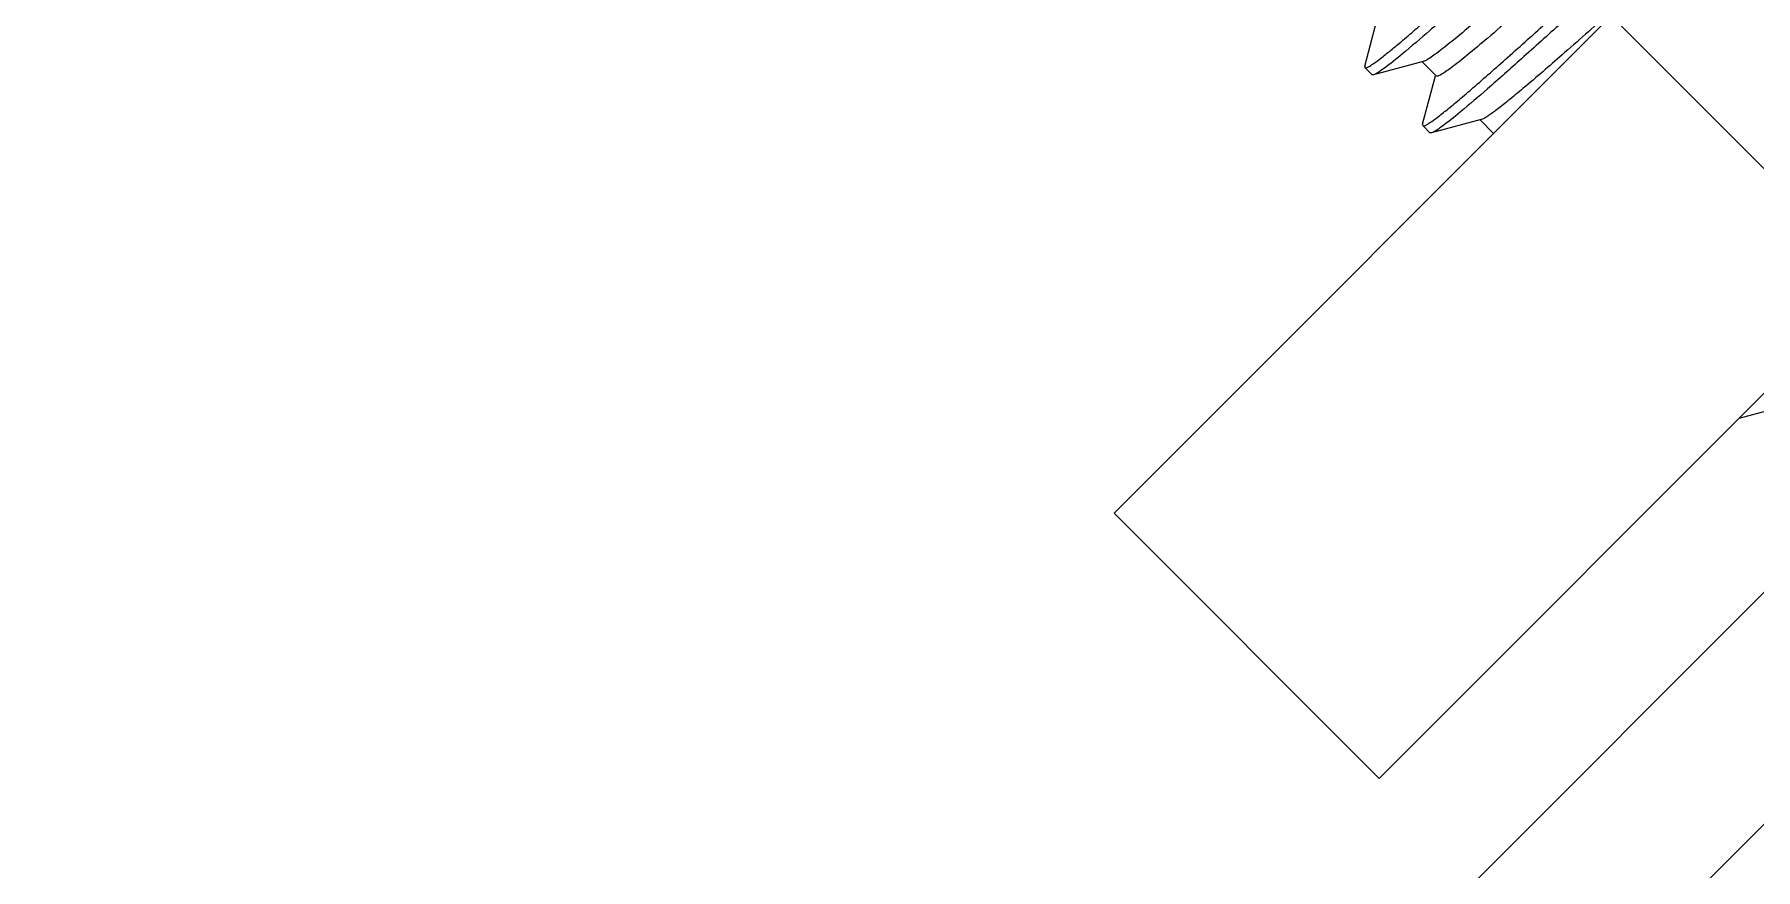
# Model space of a CAD drawing. Extents: x 1725261 to 1937680, y 860327 to 1571294.
# Drawn here: x 1857466.6 to 1857767, y 1238538.9 to 1238684.5 of the extents above; entities that cross this region are included whole.
import ezdxf

# ---------------------------------------------------------------- set-up
doc = ezdxf.new("R2010")
doc.units = 0
doc.header["$LTSCALE"] = 1000
doc.header["$MEASUREMENT"] = 0

msp = doc.modelspace()

# ---------------------------------------------------------------- linework, layer by layer
for p, q in [((1857983.42, 1238929.43), (1857655.06, 1238601.07)), ((1857701.32, 1238554.81), (1857990.48, 1238843.97)), ((1855343.78, 1236162.58), (1857921.05, 1238739.85)), ((1855364.02, 1236142.34), (1857941.29, 1238719.61)), ((1857698.79, 1238678.99), (1857701.04, 1238687.44)), ((1857788.05, 1238641.55), (1857741.79, 1238687.8)), ((1857698.79, 1238678.99), (1857698.81, 1238678.75)), ((1857700.07, 1238677.48), (1857698.81, 1238678.75)), ((1857709.01, 1238679.8), (1857700.31, 1238677.47)), ((1857711.25, 1238677.29), (1857708.8, 1238679.74)), ((1857700.31, 1238677.47), (1857700.07, 1238677.48)), ((1857708.91, 1238668.87), (1857711.16, 1238677.32)), ((1857719.13, 1238669.68), (1857710.43, 1238667.35)), ((1857721.27, 1238667.28), (1857718.92, 1238669.63)), ((1857708.91, 1238668.87), (1857708.93, 1238668.63)), ((1857710.19, 1238667.37), (1857708.93, 1238668.63)), ((1857710.43, 1238667.35), (1857710.19, 1238667.37)), ((1857769.72, 1238619.09), (1857764.08, 1238617.57)), ((1857701.32, 1238554.81), (1857655.06, 1238601.07))]:
    msp.add_line(p, q)
for points, knots in [([(1857772.18, 1238733.16), (1857772.12, 1238733.23), (1857771.79, 1238733.18), (1857770.97, 1238732.75), (1857769.28, 1238731.57), (1857766.69, 1238729.52), (1857763.23, 1238726.63), (1857759.06, 1238723.03), (1857754.3, 1238718.85), (1857749.1, 1238714.23), (1857741.77, 1238707.68), (1857732.82, 1238699.65), (1857723.08, 1238691.02), (1857716.14, 1238685.01), (1857711.92, 1238681.64), (1857710.35, 1238680.5), (1857709.69, 1238680.12)], [0, 0, 0, 0, 0.003304, 0.010111, 0.035617, 0.076659, 0.131985, 0.199788, 0.27782, 0.363483, 0.453918, 0.636961, 0.802699, 0.929211, 0.972307, 1, 1, 1, 1]), ([(1857774.16, 1238730.56), (1857773.59, 1238730.3), (1857772.19, 1238729.3), (1857769.66, 1238727.36), (1857766.26, 1238724.53), (1857760.29, 1238719.39), (1857751.69, 1238711.77), (1857742.63, 1238703.65), (1857735.13, 1238696.94), (1857729.78, 1238692.18), (1857724.86, 1238687.85), (1857720.55, 1238684.11), (1857716.96, 1238681.11), (1857714.27, 1238678.96), (1857712.51, 1238677.73), (1857711.66, 1238677.28), (1857711.32, 1238677.23), (1857711.25, 1238677.29)], [0, 0, 0, 0, 0.022835, 0.061922, 0.116063, 0.18342, 0.348093, 0.533262, 0.625558, 0.713362, 0.793619, 0.863541, 0.920711, 0.963177, 0.989581, 0.996616, 1, 1, 1, 1]), ([(1857698.81, 1238678.75), (1857698.91, 1238678.65), (1857699.46, 1238678.88), (1857700.2, 1238679.34), (1857701.52, 1238680.3), (1857703.19, 1238681.63), (1857705.28, 1238683.36), (1857708.8, 1238686.37), (1857713.97, 1238690.92), (1857720.9, 1238697.14), (1857728.56, 1238704.1), (1857736.6, 1238711.42), (1857742.04, 1238716.38), (1857744.75, 1238718.85)], [0, 0, 0, 0, 0.006647, 0.022587, 0.048351, 0.083733, 0.128327, 0.181585, 0.3113, 0.466301, 0.638689, 0.819659, 1, 1, 1, 1]), ([(1857746.02, 1238717.59), (1857740.81, 1238712.86), (1857733.12, 1238705.83), (1857723.13, 1238696.76), (1857716.36, 1238690.68), (1857710.54, 1238685.51), (1857705.9, 1238681.55), (1857702.87, 1238679.07), (1857701.16, 1238677.89), (1857700.56, 1238677.53), (1857700.31, 1238677.47)], [0, 0, 0, 0, 0.34674, 0.513463, 0.665282, 0.795136, 0.896997, 0.966208, 0.987595, 1, 1, 1, 1]), ([(1857708.93, 1238668.63), (1857709.03, 1238668.53), (1857709.58, 1238668.77), (1857710.32, 1238669.23), (1857711.64, 1238670.18), (1857713.31, 1238671.51), (1857715.41, 1238673.25), (1857718.93, 1238676.26), (1857724.09, 1238680.81), (1857731.02, 1238687.03), (1857738.68, 1238693.98), (1857746.72, 1238701.3), (1857752.15, 1238706.26), (1857754.87, 1238708.73)], [0, 0, 0, 0, 0.006662, 0.022618, 0.048395, 0.083785, 0.128385, 0.181648, 0.311361, 0.46635, 0.638722, 0.819678, 1, 1, 1, 1]), ([(1857756.13, 1238707.47), (1857750.93, 1238702.74), (1857743.24, 1238695.71), (1857733.25, 1238686.64), (1857726.48, 1238680.56), (1857720.66, 1238675.39), (1857716.02, 1238671.43), (1857712.99, 1238668.95), (1857711.28, 1238667.77), (1857710.68, 1238667.41), (1857710.43, 1238667.35)], [0, 0, 0, 0, 0.346734, 0.513458, 0.665277, 0.795128, 0.896991, 0.966206, 0.987594, 1, 1, 1, 1]), ([(1857741.4, 1238688.17), (1857738.69, 1238685.76), (1857733.74, 1238681.38), (1857727.88, 1238676.29), (1857724, 1238673.08), (1857721.88, 1238671.4), (1857720.33, 1238670.31), (1857719.47, 1238669.77), (1857719.13, 1238669.68)], [0, 0, 0, 0, 0.375796, 0.683527, 0.803453, 0.897245, 0.963052, 1, 1, 1, 1]), ([(1857709.69, 1238680.12), (1857709.62, 1238680.08), (1857709.4, 1238679.96), (1857709.18, 1238679.85), (1857709.01, 1238679.8)], [0, 0, 0, 0, 0.311285, 1, 1, 1, 1])]:
    msp.add_open_spline(points, degree=3, knots=knots)

doc.saveas('drawing.dxf')
